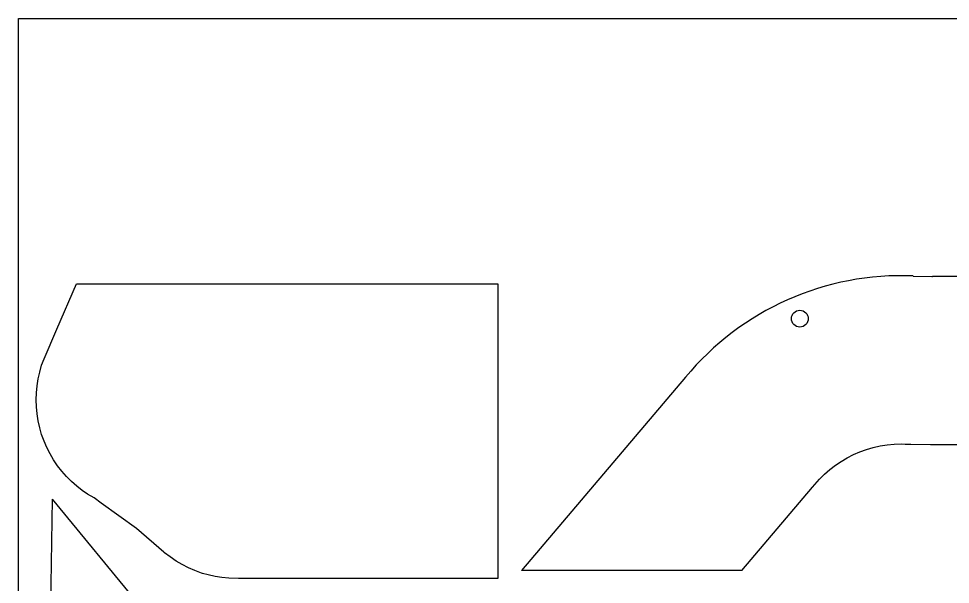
# Model space of a CAD drawing. Extents: x 0 to 1130, y 0 to 500.
# Drawn here: x 0 to 332.9, y 298.1 to 500 of the extents above; entities that cross this region are included whole.
import ezdxf

# ---------------------------------------------------------------- set-up
doc = ezdxf.new("R2010")
doc.units = 0
doc.header["$LTSCALE"] = 25.4
doc.layers.get('0').update_dxf_attribs({"color": 13, "linetype": 'CONTINUOUS'})

msp = doc.modelspace()

# ---------------------------------------------------------------- linework, layer by layer
at = {"color": 0}
for p, q in [((0, 500), (550, 500)), ((0, 24.12), (0, 500)), ((319.64, 408.11), (326.27, 408.01)), ((337.48, 408.01), (326.48, 408.01)), ((13.63, 389.17), (20.65, 405.39)), ((20.65, 405.39), (171.23, 405.39)), ((171.23, 405.39), (171.23, 300.16)), ((9.07, 378.63), (13.63, 389.17)), ((7.52, 373.86), (8.22, 376.27)), ((8.22, 376.27), (9.07, 378.63)), ((6.97, 371.41), (7.52, 373.86)), ((6.58, 368.93), (6.97, 371.41)), ((238.22, 371.99), (179.69, 303.02)), ((6.26, 363.92), (6.34, 366.43)), ((6.34, 366.43), (6.58, 368.93)), ((6.34, 361.41), (6.26, 363.92)), ((6.58, 358.91), (6.34, 361.41)), ((6.97, 356.43), (6.58, 358.91)), ((7.52, 353.98), (6.97, 356.43)), ((8.22, 351.57), (7.52, 353.98)), ((9.07, 349.21), (8.22, 351.57)), ((10.07, 346.9), (9.07, 349.21)), ((11.21, 344.66), (10.07, 346.9)), ((300.56, 345.41), (302.92, 346.27)), ((302.92, 346.27), (305.33, 346.97)), ((305.33, 346.97), (307.78, 347.51)), ((307.78, 347.51), (310.26, 347.91)), ((310.26, 347.91), (312.76, 348.14)), ((312.76, 348.14), (315.27, 348.22)), ((315.27, 348.22), (316.72, 348.18)), ((316.72, 348.18), (317.47, 348.14)), ((317.47, 348.14), (318.7, 348.12)), ((318.7, 348.12), (325.8, 348.01)), ((325.8, 348.01), (326.48, 348.01)), ((326.48, 348.01), (336.54, 348.01)), ((12.48, 342.5), (11.21, 344.66)), ((293.86, 342), (296.02, 343.28)), ((296.02, 343.28), (298.25, 344.42)), ((298.25, 344.42), (300.56, 345.41)), ((13.9, 340.43), (12.48, 342.5)), ((15.44, 338.44), (13.9, 340.43)), ((289.8, 339.05), (291.78, 340.59)), ((291.78, 340.59), (293.86, 342)), ((17.1, 336.56), (15.44, 338.44)), ((18.87, 334.78), (17.1, 336.56)), ((286.14, 335.61), (287.91, 337.39)), ((287.91, 337.39), (289.8, 339.05)), ((20.75, 333.12), (18.87, 334.78)), ((22.74, 331.58), (20.75, 333.12)), ((283.6, 332.74), (286.14, 335.61)), ((24.62, 330.3), (22.74, 331.58)), ((27, 328.92), (24.62, 330.3)), ((258.39, 303.02), (283.6, 332.74)), ((9.05, 118.71), (12.05, 328.46)), ((51.38, 280.76), (12.05, 328.46)), ((29.51, 327.11), (27, 328.92)), ((42.15, 318.02), (29.51, 327.11)), ((51.85, 309.62), (42.15, 318.02)), ((52.1, 309.4), (51.85, 309.62)), ((54.1, 307.86), (52.1, 309.4)), ((56.23, 306.41), (54.1, 307.86)), ((58.39, 305.13), (56.23, 306.41)), ((60.63, 303.99), (58.39, 305.13)), ((62.94, 302.99), (60.63, 303.99)), ((65.3, 302.14), (62.94, 302.99)), ((258.39, 303.02), (179.69, 303.02)), ((65.74, 302.01), (65.3, 302.14)), ((67.71, 301.44), (65.74, 302.01)), ((70.16, 300.89), (67.71, 301.44)), ((72.64, 300.5), (70.16, 300.89)), ((75.14, 300.27), (72.64, 300.5)), ((78.59, 300.16), (75.14, 300.27)), ((171.23, 300.16), (78.59, 300.16))]:
    msp.add_line(p, q, dxfattribs=at)
msp.add_polyline3d([(326.27, 408.01, 0), (326.48, 408.01, 0)], dxfattribs=at)
msp.add_circle((279.08, 392.93), 3, dxfattribs=at)
msp.add_arc((315.27, 308.25), 100, 87.4947, 140.4, dxfattribs=at)

doc.saveas('drawing.dxf')
